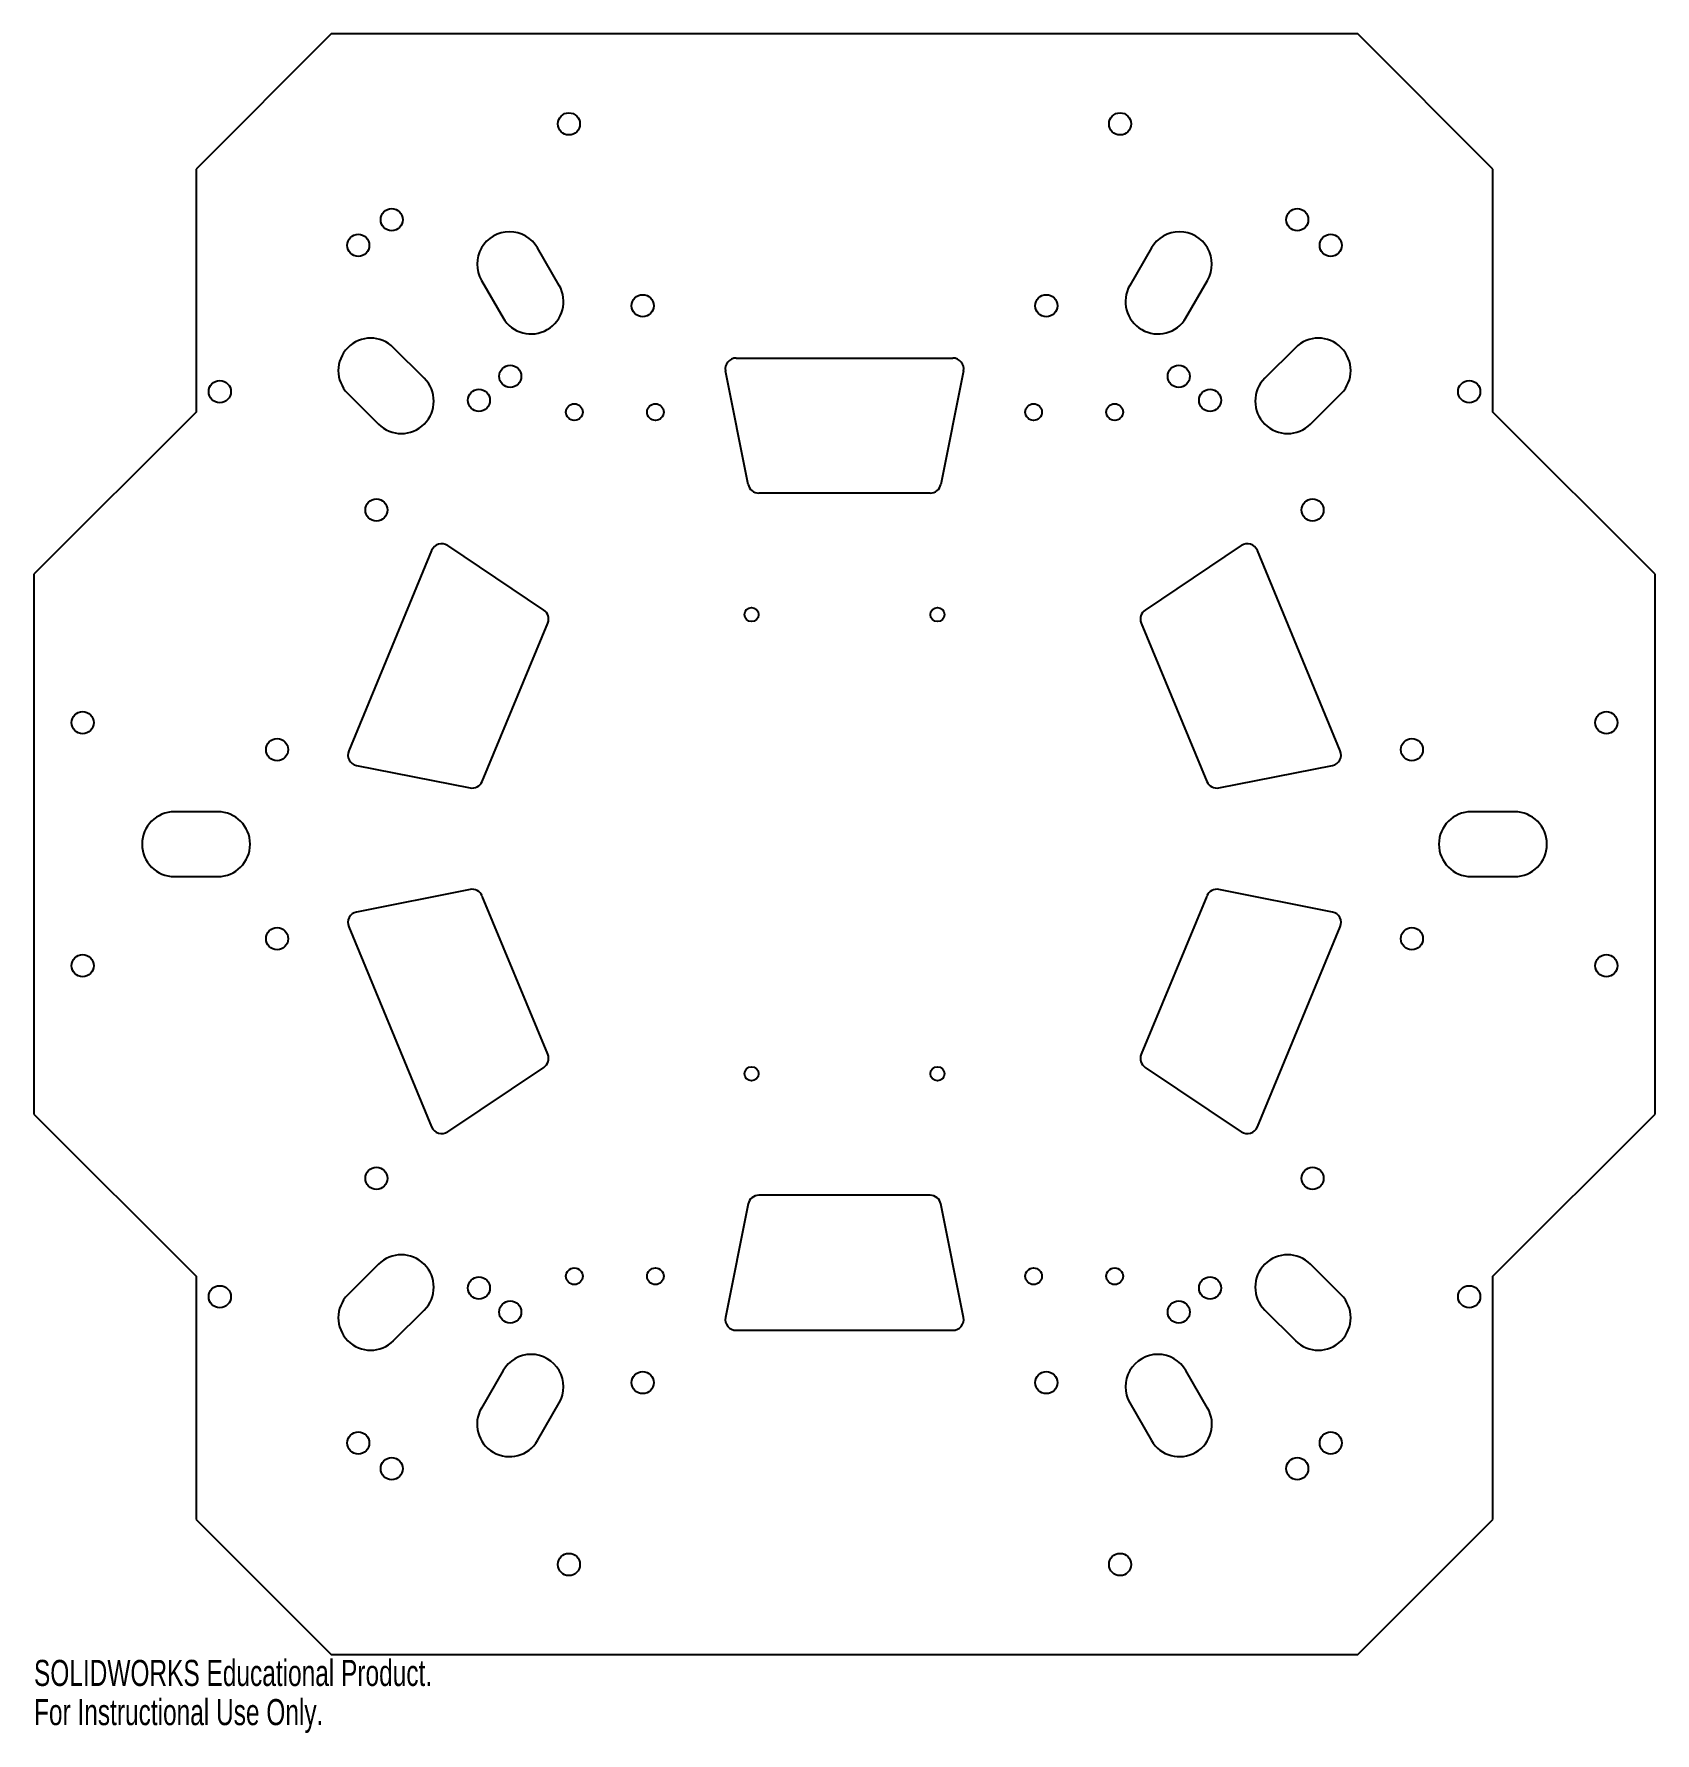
# Model space of a CAD drawing. Header units: millimetres. Extents: x -150 to 150, y -165 to 150.
import ezdxf

# ---------------------------------------------------------------- set-up
doc = ezdxf.new("R2010")
doc.units = ezdxf.units.MM
doc.styles.add('SLDTEXTSTYLE0', font='TXT', dxfattribs={"width": 0.7})

msp = doc.modelspace()

# ---------------------------------------------------------------- linework, layer by layer
at = {"color": 7, "linetype": 'Continuous', "lineweight": 25}
for p, q in [((-95, 150), (-120, 125)), ((95, 150), (-95, 150)), ((120, 125), (95, 150)), ((-120, 125), (-120, 80)), ((120, 80), (120, 125)), ((-52.8, 103.46), (-56.8, 110.39)), ((56.8, 110.39), (52.8, 103.46)), ((-67.2, 104.39), (-63.2, 97.46)), ((63.2, 97.46), (67.2, 104.39)), ((-77.78, 86.27), (-83.44, 91.92)), ((83.44, 91.92), (77.78, 86.27)), ((-20.06, 90), (20.06, 90)), ((-17.82, 66.61), (-22.02, 87.61)), ((22.02, 87.61), (17.82, 66.61)), ((-91.92, 83.44), (-86.27, 77.78)), ((86.27, 77.78), (91.92, 83.44)), ((-120, 80), (-150, 50)), ((150, 50), (120, 80)), ((15.86, 65), (-15.86, 65)), ((-76.41, 54.37), (-91.76, 17.3)), ((-55.65, 43.35), (-73.44, 55.27)), ((73.44, 55.27), (55.65, 43.35)), ((91.76, 17.3), (76.41, 54.37)), ((-150, 50), (-150, -50)), ((150, -50), (150, 50)), ((-67.05, 11.62), (-54.92, 40.92)), ((54.92, 40.92), (67.05, 11.62)), ((-90.3, 14.58), (-69.29, 10.42)), ((69.29, 10.42), (90.3, 14.58)), ((-116, 6), (-124, 6)), ((124, 6), (116, 6)), ((-124, -6), (-116, -6)), ((116, -6), (124, -6)), ((-69.29, -8.4), (-90.3, -12.56)), ((90.3, -12.56), (69.29, -8.4)), ((-54.92, -38.9), (-67.05, -9.6)), ((67.05, -9.6), (54.92, -38.9)), ((-91.76, -15.28), (-76.41, -52.35)), ((76.41, -52.35), (91.76, -15.28)), ((-73.44, -53.25), (-55.65, -41.33)), ((55.65, -41.33), (73.44, -53.25)), ((-150, -50), (-120, -80)), ((120, -80), (150, -50)), ((15.86, -65), (-15.86, -65)), ((-17.82, -66.61), (-22.02, -87.61)), ((22.02, -87.61), (17.82, -66.61)), ((-86.27, -77.78), (-91.92, -83.44)), ((91.92, -83.44), (86.27, -77.78)), ((-120, -80), (-120, -125)), ((120, -125), (120, -80)), ((-83.44, -91.92), (-77.78, -86.27)), ((77.78, -86.27), (83.44, -91.92)), ((-20.06, -90), (20.06, -90)), ((-63.2, -97.46), (-67.2, -104.39)), ((67.2, -104.39), (63.2, -97.46)), ((-56.8, -110.39), (-52.8, -103.46)), ((52.8, -103.46), (56.8, -110.39)), ((-120, -125), (-95, -150)), ((95, -150), (120, -125)), ((-95, -150), (95, -150))]:
    msp.add_line(p, q, dxfattribs=at)
for centre, radius in [((-51.01, 133.36), 2.05), ((51.01, 133.36), 2.05), ((-83.79, 115.61), 2.05), ((83.79, 115.61), 2.05), ((-89.99, 110.86), 2.05), ((89.99, 110.86), 2.05), ((-37.34, 99.68), 2.05), ((37.34, 99.68), 2.05), ((-61.87, 86.62), 2.05), ((61.87, 86.62), 2.05), ((-115.61, 83.79), 2.05), ((115.61, 83.79), 2.05), ((-67.66, 82.18), 2.05), ((67.66, 82.18), 2.05), ((-50, 80), 1.55), ((-35, 80), 1.55), ((35, 80), 1.55), ((50, 80), 1.55), ((-86.62, 61.87), 2.05), ((86.62, 61.87), 2.05), ((-17.2, 42.5), 1.3), ((17.2, 42.5), 1.3), ((-141, 22.5), 2.05), ((141, 22.5), 2.05), ((-105, 17.5), 2.05), ((105, 17.5), 2.05), ((-105, -17.5), 2.05), ((105, -17.5), 2.05), ((-141, -22.5), 2.05), ((141, -22.5), 2.05), ((-17.2, -42.5), 1.3), ((17.2, -42.5), 1.3), ((-86.62, -61.87), 2.05), ((86.62, -61.87), 2.05), ((-50, -80), 1.55), ((-35, -80), 1.55), ((35, -80), 1.55), ((50, -80), 1.55), ((-115.61, -83.79), 2.05), ((-67.66, -82.18), 2.05), ((67.66, -82.18), 2.05), ((115.61, -83.79), 2.05), ((-61.87, -86.62), 2.05), ((61.87, -86.62), 2.05), ((-37.34, -99.68), 2.05), ((37.34, -99.68), 2.05), ((-89.99, -110.86), 2.05), ((89.99, -110.86), 2.05), ((-83.79, -115.61), 2.05), ((83.79, -115.61), 2.05), ((-51.01, -133.36), 2.05), ((51.01, -133.36), 2.05)]:
    msp.add_circle(centre, radius, dxfattribs=at)
for centre, radius, start, end in [((-62, 107.39), 6, 30, 210), ((62, 107.39), 6, 330, 150), ((-58, 100.46), 6, 210, 30), ((58, 100.46), 6, 150, 330), ((-87.68, 87.68), 6, 45, 225), ((87.68, 87.68), 6, 315, 135), ((-20.06, 88), 2, 90, 191.3099), ((20.06, 88), 2, 348.6901, 90), ((-82.02, 82.02), 6, 225, 45), ((82.02, 82.02), 6, 135, 315), ((-15.86, 67), 2, 191.3099, 270), ((15.86, 67), 2, 270, 348.6901), ((-74.56, 53.61), 2, 56.1901, 157.5), ((74.56, 53.61), 2, 22.5, 123.8099), ((-56.76, 41.69), 2, 337.5, 56.1901), ((56.76, 41.69), 2, 123.8099, 202.5), ((-89.91, 16.54), 2, 157.5, 258.8099), ((89.91, 16.54), 2, 281.1901, 22.5), ((-68.9, 12.38), 2, 258.8099, 337.5), ((68.9, 12.38), 2, 202.5, 281.1901), ((-124, 0), 6, 90, 270), ((-116, 0), 6, 270, 90), ((116, 0), 6, 90, 270), ((124, 0), 6, 270, 90), ((-68.9, -10.36), 2, 22.5, 101.1901), ((68.9, -10.36), 2, 78.8099, 157.5), ((-89.91, -14.52), 2, 101.1901, 202.5), ((89.91, -14.52), 2, 337.5, 78.8099), ((-56.76, -39.67), 2, 303.8099, 22.5), ((56.76, -39.67), 2, 157.5, 236.1901), ((-74.56, -51.59), 2, 202.5, 303.8099), ((74.56, -51.59), 2, 236.1901, 337.5), ((-15.86, -67), 2, 90, 168.6901), ((15.86, -67), 2, 11.3099, 90), ((-82.02, -82.02), 6, 315, 135), ((82.02, -82.02), 6, 45, 225), ((-87.68, -87.68), 6, 135, 315), ((87.68, -87.68), 6, 225, 45), ((-20.06, -88), 2, 168.6901, 270), ((20.06, -88), 2, 270, 11.3099), ((-58, -100.46), 6, 330, 150), ((58, -100.46), 6, 30, 210), ((-62, -107.39), 6, 150, 330), ((62, -107.39), 6, 210, 30)]:
    msp.add_arc(centre, radius, start, end, dxfattribs=at)

# ---------------------------------------------------------------- texts
at = {"color": 7, "linetype": 'Continuous', "char_height": 4.8336, "attachment_point": 1, "style": 'SLDTEXTSTYLE0'}
for s, insert in [('SOLIDWORKS Educational Product.', (-150, -151.02)), ('For Instructional Use Only.', (-150, -158.27))]:
    msp.add_mtext(s, dxfattribs=dict(at, insert=insert))

doc.saveas('drawing.dxf')
